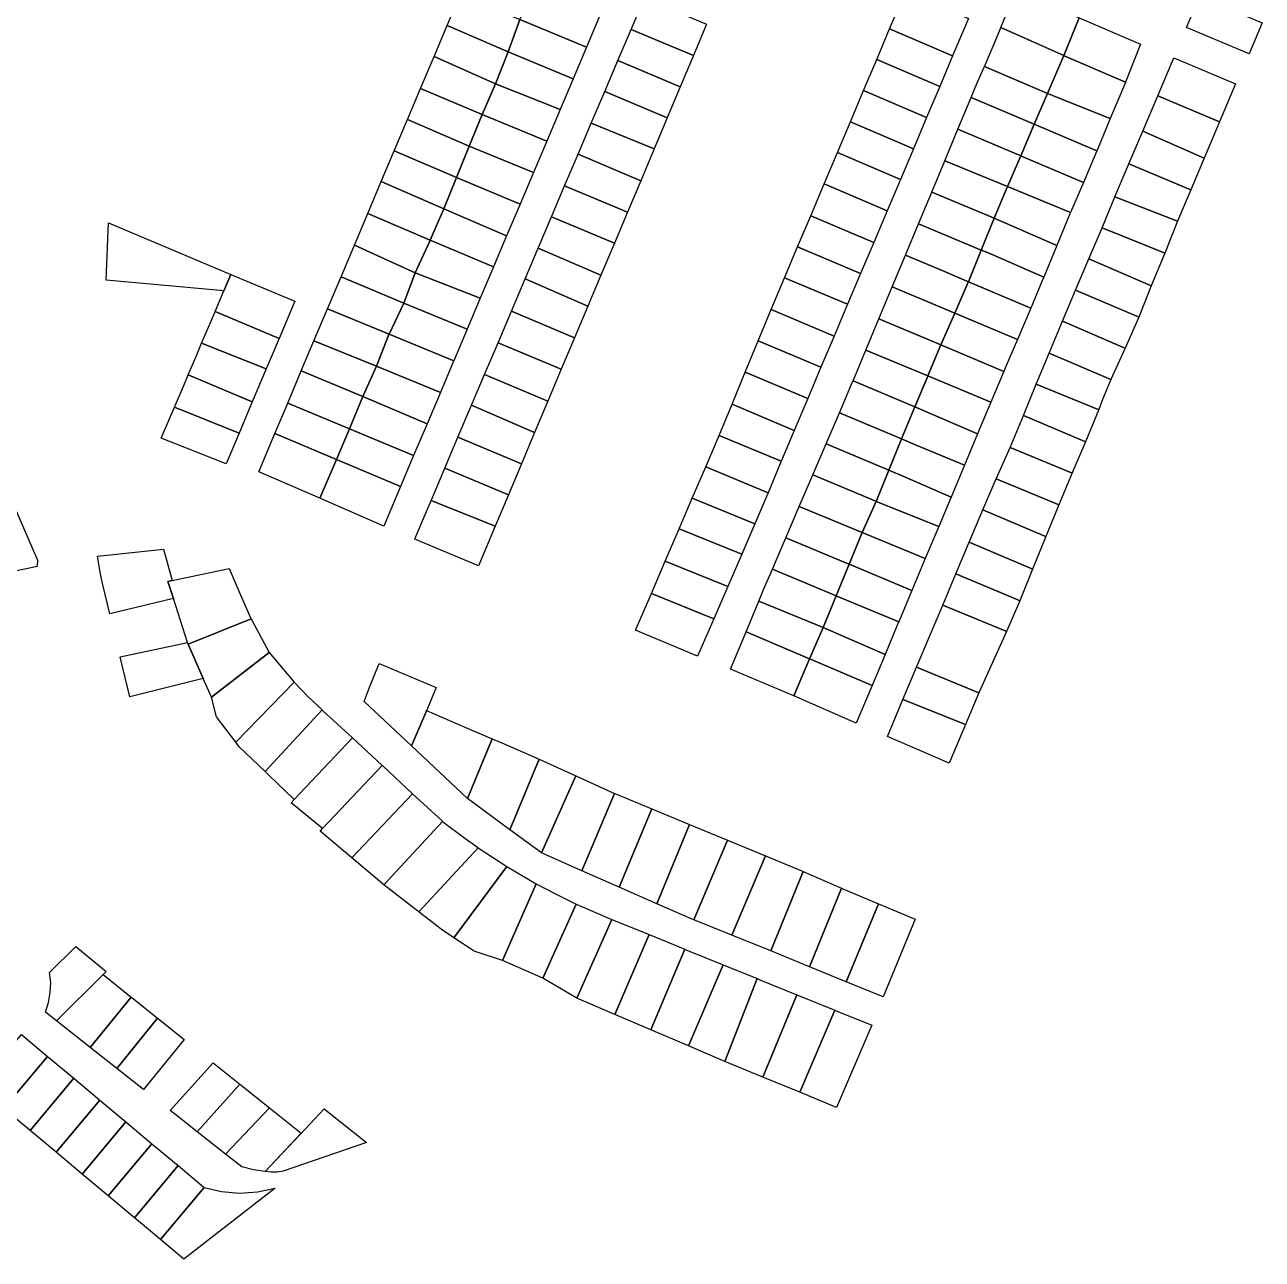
# Model space of a CAD drawing. Header units: millimetres. Extents: x 522658 to 553925, y 7796479 to 7820139.
# Drawn here: x 541634.4 to 541998.3, y 7806837.2 to 7807200.2 of the extents above; entities that cross this region are included whole.
import ezdxf

# ---------------------------------------------------------------- set-up
doc = ezdxf.new("R2010")
doc.units = ezdxf.units.MM
doc.layers.add('ZONA RESIDENCIAL 2 (ZR_2)', color=2, linetype='Continuous')

msp = doc.modelspace()

# ---------------------------------------------------------------- linework, layer by layer
at = {"layer": 'ZONA RESIDENCIAL 2 (ZR_2)'}
for points in [[(541799.62, 7807193.61), (541780.03, 7807201.78), (541784.51, 7807210.98), (541803.57, 7807202.93), (541799.62, 7807193.61)], [(541780.03, 7807201.78), (541776.61, 7807192.21), (541758.66, 7807200.04), (541762.48, 7807209.1), (541780.03, 7807201.78)], [(541834.95, 7807200.4), (541831.07, 7807191.2), (541812.73, 7807198.83), (541816.68, 7807208.13), (541834.95, 7807200.4)], [(541888.76, 7807198.99), (541893.42, 7807210.02), (541911.96, 7807202.09), (541907.3, 7807191.06), (541888.76, 7807198.99)], [(541940.01, 7807191.15), (541921.46, 7807199.43), (541925.9, 7807210.26), (541926.16, 7807210.15), (541944.53, 7807202.27), (541940.01, 7807191.15)], [(541998.35, 7807200.78), (541994.53, 7807191.71), (541976.08, 7807199.37), (541979.98, 7807208.66), (541998.35, 7807200.78)], [(541776.61, 7807192.21), (541772.88, 7807182.88), (541754.79, 7807190.87), (541758.66, 7807200.04), (541776.61, 7807192.21)], [(541795.68, 7807184.29), (541776.61, 7807192.21), (541780.03, 7807201.78), (541799.62, 7807193.61), (541795.68, 7807184.29)], [(541962.54, 7807194.54), (541958.15, 7807183.37), (541940.14, 7807191.09), (541940.01, 7807191.15), (541944.53, 7807202.27), (541962.54, 7807194.54)], [(541831.07, 7807191.2), (541827.18, 7807181.95), (541808.86, 7807189.71), (541812.73, 7807198.83), (541831.07, 7807191.2)], [(541884.97, 7807190.03), (541888.76, 7807198.99), (541907.3, 7807191.06), (541903.51, 7807182.1), (541884.97, 7807190.03)], [(541940.01, 7807191.15), (541935.18, 7807180.03), (541935.05, 7807180.08), (541916.64, 7807187.98), (541919.5, 7807194.63), (541921.35, 7807199.15), (541921.46, 7807199.43), (541940.01, 7807191.15)], [(541772.88, 7807182.88), (541768.99, 7807173.8), (541750.84, 7807181.5), (541754.79, 7807190.87), (541772.88, 7807182.88)], [(541791.89, 7807175.33), (541772.88, 7807182.88), (541776.61, 7807192.21), (541795.68, 7807184.29), (541791.89, 7807175.33)], [(541827.18, 7807181.95), (541823.34, 7807172.82), (541804.99, 7807180.59), (541808.86, 7807189.71), (541827.18, 7807181.95)], [(541881.1, 7807180.86), (541884.97, 7807190.03), (541903.51, 7807182.1), (541899.63, 7807172.93), (541881.1, 7807180.86)], [(541935.18, 7807180.03), (541940.01, 7807191.15), (541940.14, 7807191.09), (541958.15, 7807183.37), (541958.11, 7807183.26), (541953.67, 7807172.62), (541935.18, 7807180.03)], [(541985.78, 7807171.7), (541967.61, 7807179.35), (541972.31, 7807190.49), (541990.49, 7807182.88), (541985.78, 7807171.7)], [(541935.18, 7807180.03), (541931.25, 7807170.97), (541912.73, 7807178.78), (541913.96, 7807181.74), (541916.45, 7807187.53), (541916.64, 7807187.98), (541935.05, 7807180.08), (541935.18, 7807180.03)], [(541768.99, 7807173.8), (541765.12, 7807164.54), (541746.97, 7807172.34), (541750.84, 7807181.5), (541768.99, 7807173.8)], [(541787.92, 7807165.96), (541768.99, 7807173.8), (541772.88, 7807182.88), (541791.89, 7807175.33), (541787.92, 7807165.96)], [(541819.5, 7807163.69), (541801.02, 7807171.24), (541804.99, 7807180.59), (541823.34, 7807172.82), (541819.5, 7807163.69)], [(541877.23, 7807171.7), (541881.1, 7807180.86), (541899.63, 7807172.93), (541895.76, 7807163.77), (541877.23, 7807171.7)], [(541931.25, 7807170.97), (541927.94, 7807163.02), (541927.37, 7807161.69), (541908.87, 7807169.52), (541912.73, 7807178.78), (541931.25, 7807170.97)], [(541931.25, 7807170.97), (541935.18, 7807180.03), (541953.67, 7807172.62), (541949.91, 7807163.58), (541949.74, 7807163.18), (541931.25, 7807170.97)], [(541981.28, 7807161.02), (541963.23, 7807168.96), (541967.61, 7807179.35), (541985.78, 7807171.7), (541981.28, 7807161.02)], [(541765.12, 7807164.54), (541761.39, 7807155.32), (541743.07, 7807163.1), (541746.97, 7807172.34), (541765.12, 7807164.54)], [(541784.02, 7807156.74), (541765.12, 7807164.54), (541768.99, 7807173.8), (541787.92, 7807165.96), (541784.02, 7807156.74)], [(541815.56, 7807154.34), (541797.15, 7807162.13), (541801.02, 7807171.24), (541819.5, 7807163.69), (541815.56, 7807154.34)], [(541873.41, 7807162.64), (541877.23, 7807171.7), (541895.76, 7807163.77), (541891.93, 7807154.72), (541873.41, 7807162.64)], [(541949.74, 7807163.18), (541945.76, 7807153.87), (541927.79, 7807161.52), (541927.37, 7807161.69), (541927.94, 7807163.02), (541931.25, 7807170.97), (541949.74, 7807163.18)], [(541927.37, 7807161.69), (541923.47, 7807152.61), (541905, 7807160.24), (541908.87, 7807169.52), (541927.37, 7807161.69)], [(541977.33, 7807151.64), (541959.16, 7807159.32), (541963.23, 7807168.96), (541981.28, 7807161.02), (541977.33, 7807151.64)], [(541780.11, 7807147.5), (541761.39, 7807155.32), (541765.12, 7807164.54), (541784.02, 7807156.74), (541780.11, 7807147.5)], [(541761.39, 7807155.32), (541757.65, 7807146.09), (541739.27, 7807154.11), (541743.07, 7807163.1), (541761.39, 7807155.32)], [(541815.56, 7807154.34), (541811.68, 7807145.13), (541793.19, 7807152.81), (541797.15, 7807162.13), (541815.56, 7807154.34)], [(541869.5, 7807153.39), (541873.41, 7807162.64), (541891.93, 7807154.72), (541888.02, 7807145.47), (541869.5, 7807153.39)], [(541923.47, 7807152.61), (541919.49, 7807143.35), (541918.83, 7807143.66), (541901.14, 7807150.98), (541905, 7807160.24), (541923.47, 7807152.61)], [(541945.76, 7807153.87), (541941.96, 7807144.96), (541923.47, 7807152.61), (541927.37, 7807161.69), (541927.79, 7807161.52), (541945.76, 7807153.87)], [(541973.47, 7807142.47), (541955.04, 7807149.57), (541959.16, 7807159.32), (541977.33, 7807151.64), (541973.47, 7807142.47)], [(541753.69, 7807136.88), (541735.28, 7807144.68), (541739.27, 7807154.11), (541757.65, 7807146.09), (541753.69, 7807136.88)], [(541780.11, 7807147.5), (541776.14, 7807138.13), (541757.65, 7807146.09), (541761.39, 7807155.32), (541780.11, 7807147.5)], [(541811.68, 7807145.13), (541807.82, 7807135.96), (541789.36, 7807143.78), (541793.19, 7807152.81), (541811.68, 7807145.13)], [(541865.56, 7807144.06), (541869.5, 7807153.39), (541888.02, 7807145.47), (541884.08, 7807136.14), (541865.56, 7807144.06)], [(541941.96, 7807144.96), (541941.81, 7807144.6), (541937.97, 7807135.33), (541919.49, 7807143.35), (541923.47, 7807152.61), (541941.96, 7807144.96)], [(541919.49, 7807143.35), (541915.7, 7807133.97), (541897.26, 7807141.67), (541901.14, 7807150.98), (541918.83, 7807143.66), (541919.49, 7807143.35)], [(541973.47, 7807142.47), (541969.71, 7807133.03), (541969.53, 7807133.11), (541951.23, 7807140.53), (541955.04, 7807149.57), (541973.47, 7807142.47)], [(541772.28, 7807129.01), (541753.68, 7807136.89), (541757.65, 7807146.09), (541776.14, 7807138.13), (541772.28, 7807129.01)], [(541693.02, 7807121.98), (541658.37, 7807125.15), (541659.1, 7807141.97), (541695.08, 7807126.82), (541693.02, 7807121.98)], [(541753.45, 7807136.35), (541749.28, 7807127.29), (541731.36, 7807135.37), (541735.02, 7807144.05), (541735.28, 7807144.68), (541753.69, 7807136.88), (541753.66, 7807136.81), (541753.45, 7807136.35)], [(541807.82, 7807135.96), (541803.88, 7807126.6), (541785.41, 7807134.48), (541789.36, 7807143.78), (541807.82, 7807135.96)], [(541861.69, 7807134.89), (541865.56, 7807144.06), (541884.08, 7807136.14), (541880.24, 7807127.05), (541861.69, 7807134.89)], [(541915.7, 7807133.97), (541911.93, 7807124.65), (541904.24, 7807127.92), (541893.44, 7807132.5), (541897.26, 7807141.67), (541915.7, 7807133.97)], [(541937.97, 7807135.33), (541934.09, 7807125.95), (541917.54, 7807133.21), (541915.7, 7807133.97), (541919.49, 7807143.35), (541937.97, 7807135.33)], [(541969.71, 7807133.03), (541965.68, 7807123.46), (541965.5, 7807123.54), (541947.37, 7807131.39), (541951.23, 7807140.53), (541969.53, 7807133.11), (541969.71, 7807133.03)], [(541749.28, 7807127.29), (541745.9, 7807118.35), (541727.46, 7807126.12), (541731.36, 7807135.37), (541749.28, 7807127.29)], [(541772.09, 7807128.56), (541768.37, 7807119.77), (541749.28, 7807127.29), (541753.45, 7807136.35), (541753.68, 7807136.89), (541772.28, 7807129.01), (541772.09, 7807128.56)], [(541803.88, 7807126.6), (541800.05, 7807117.51), (541781.6, 7807125.5), (541785.41, 7807134.48), (541803.88, 7807126.6)], [(541857.84, 7807125.79), (541861.69, 7807134.89), (541880.24, 7807127.05), (541876.43, 7807118.05), (541857.84, 7807125.79)], [(541911.93, 7807124.65), (541911.86, 7807124.48), (541907.9, 7807115.41), (541889.54, 7807123.14), (541893.44, 7807132.5), (541904.24, 7807127.92), (541911.93, 7807124.65)], [(541934.09, 7807125.95), (541933.57, 7807124.69), (541930.25, 7807116.86), (541911.93, 7807124.65), (541915.7, 7807133.97), (541917.54, 7807133.21), (541934.09, 7807125.95)], [(541965.68, 7807123.46), (541962.1, 7807114.2), (541961.64, 7807114.39), (541943.47, 7807122.14), (541947.37, 7807131.39), (541965.5, 7807123.54), (541965.68, 7807123.46)], [(541709.21, 7807107.95), (541690.42, 7807115.87), (541693.02, 7807121.98), (541695.08, 7807126.82), (541713.84, 7807118.92), (541709.21, 7807107.95)], [(541764.53, 7807110.7), (541745.9, 7807118.35), (541749.28, 7807127.29), (541768.37, 7807119.77), (541764.53, 7807110.7)], [(541741.56, 7807109.23), (541723.49, 7807116.71), (541727.46, 7807126.12), (541745.9, 7807118.35), (541741.56, 7807109.23)], [(541800.05, 7807117.51), (541796.12, 7807108.17), (541777.56, 7807115.98), (541781.6, 7807125.5), (541800.05, 7807117.51)], [(541853.9, 7807116.46), (541857.84, 7807125.79), (541876.43, 7807118.05), (541872.45, 7807108.65), (541853.9, 7807116.46)], [(541907.9, 7807115.41), (541906.07, 7807111.22), (541903.87, 7807106.06), (541885.62, 7807113.74), (541889.54, 7807123.14), (541907.9, 7807115.41)], [(541930.25, 7807116.86), (541926.34, 7807107.66), (541907.9, 7807115.41), (541911.86, 7807124.48), (541911.93, 7807124.65), (541930.25, 7807116.86)], [(541962.1, 7807114.2), (541958.01, 7807105.1), (541957.77, 7807105.2), (541939.63, 7807113.05), (541943.47, 7807122.14), (541961.64, 7807114.39), (541962.1, 7807114.2)], [(541705.46, 7807099.07), (541686.46, 7807106.57), (541689.14, 7807112.87), (541690.42, 7807115.87), (541709.21, 7807107.95), (541705.46, 7807099.07)], [(541741.56, 7807109.23), (541741.5, 7807109.09), (541737.85, 7807099.77), (541719.49, 7807107.23), (541723.49, 7807116.71), (541741.56, 7807109.23)], [(541760.58, 7807101.36), (541741.56, 7807109.23), (541745.9, 7807118.35), (541764.53, 7807110.7), (541760.58, 7807101.36)], [(541796.12, 7807108.17), (541792.22, 7807098.92), (541773.63, 7807106.72), (541777.56, 7807115.98), (541796.12, 7807108.17)], [(541850.12, 7807107.27), (541853.9, 7807116.46), (541872.45, 7807108.65), (541868.58, 7807099.5), (541850.12, 7807107.27)], [(541903.87, 7807106.06), (541900, 7807096.96), (541881.79, 7807104.56), (541885.62, 7807113.74), (541903.87, 7807106.06)], [(541926.34, 7807107.66), (541922.89, 7807099.55), (541922.35, 7807098.28), (541903.87, 7807106.06), (541906.07, 7807111.22), (541907.9, 7807115.41), (541926.34, 7807107.66)], [(541957.93, 7807104.92), (541953.83, 7807095.86), (541935.67, 7807103.66), (541939.63, 7807113.05), (541957.77, 7807105.2), (541958.01, 7807105.1), (541957.93, 7807104.92)], [(541760.53, 7807101.24), (541756.67, 7807092.12), (541737.85, 7807099.77), (541741.5, 7807109.09), (541741.56, 7807109.23), (541760.58, 7807101.36), (541760.53, 7807101.24)], [(541701.34, 7807089.32), (541682.5, 7807097.27), (541685, 7807103.15), (541686.46, 7807106.57), (541705.46, 7807099.07), (541701.34, 7807089.32)], [(541737.85, 7807099.77), (541733.83, 7807090.88), (541715.76, 7807098.4), (541719.49, 7807107.23), (541737.85, 7807099.77)], [(541792.22, 7807098.92), (541788.29, 7807089.57), (541769.68, 7807097.41), (541773.63, 7807106.72), (541792.22, 7807098.92)], [(541846.31, 7807098.03), (541850.12, 7807107.27), (541868.58, 7807099.5), (541864.71, 7807090.35), (541846.31, 7807098.03)], [(541922.35, 7807098.28), (541918.54, 7807089.23), (541900, 7807096.96), (541903.87, 7807106.06), (541922.35, 7807098.28)], [(541900, 7807096.96), (541899.96, 7807096.86), (541896.21, 7807087.88), (541878.01, 7807095.5), (541881.79, 7807104.56), (541900, 7807096.96)], [(541951.35, 7807089.98), (541950.27, 7807087.03), (541950.13, 7807087.09), (541931.82, 7807094.53), (541935.67, 7807103.66), (541953.83, 7807095.86), (541951.35, 7807089.98)], [(541733.83, 7807090.88), (541729.92, 7807081.36), (541711.76, 7807088.92), (541715.76, 7807098.4), (541733.83, 7807090.88)], [(541752.75, 7807082.86), (541733.83, 7807090.88), (541737.85, 7807099.77), (541756.67, 7807092.12), (541752.75, 7807082.86)], [(541842.45, 7807088.68), (541846.31, 7807098.03), (541864.71, 7807090.35), (541860.73, 7807080.93), (541842.45, 7807088.68)], [(541697.47, 7807080.16), (541678.45, 7807087.74), (541681.17, 7807094.14), (541682.5, 7807097.27), (541701.34, 7807089.32), (541697.47, 7807080.16)], [(541784.38, 7807080.28), (541765.85, 7807088.39), (541769.68, 7807097.41), (541788.29, 7807089.57), (541784.38, 7807080.28)], [(541896.21, 7807087.88), (541892.25, 7807078.42), (541873.99, 7807086.1), (541877.88, 7807095.19), (541878.01, 7807095.5), (541896.21, 7807087.88)], [(541918.54, 7807089.23), (541914.59, 7807079.87), (541896.21, 7807087.88), (541899.96, 7807096.86), (541900, 7807096.96), (541918.54, 7807089.23)], [(541928.18, 7807085.32), (541931.82, 7807094.53), (541950.13, 7807087.09), (541950.27, 7807087.03), (541946.35, 7807077.6), (541946.16, 7807077.68), (541928.18, 7807085.32)], [(541748.79, 7807073.5), (541729.92, 7807081.36), (541733.83, 7807090.88), (541752.75, 7807082.86), (541748.79, 7807073.5)], [(541693.63, 7807071.05), (541674.58, 7807078.64), (541676.68, 7807083.6), (541678.45, 7807087.74), (541697.47, 7807080.16), (541693.63, 7807071.05)], [(541726.1, 7807072.38), (541708, 7807080.01), (541711.76, 7807088.92), (541729.92, 7807081.36), (541726.1, 7807072.38)], [(541784.38, 7807080.28), (541780.51, 7807071.07), (541761.84, 7807078.93), (541765.85, 7807088.39), (541784.38, 7807080.28)], [(541838.65, 7807079.45), (541842.45, 7807088.68), (541860.73, 7807080.93), (541857, 7807072.1), (541856.91, 7807071.87), (541838.65, 7807079.45)], [(541914.59, 7807079.87), (541910.78, 7807070.74), (541896.53, 7807076.62), (541892.25, 7807078.42), (541896.21, 7807087.88), (541914.59, 7807079.87)], [(541892.25, 7807078.42), (541892.14, 7807078.16), (541888.53, 7807069.21), (541870.08, 7807076.98), (541873.99, 7807086.1), (541892.25, 7807078.42)], [(541924.19, 7807075.91), (541928.18, 7807085.32), (541946.16, 7807077.68), (541946.35, 7807077.6), (541942.45, 7807068.42), (541942.29, 7807068.49), (541924.19, 7807075.91)], [(541721.24, 7807061.04), (541703.23, 7807068.7), (541708, 7807080.01), (541726.1, 7807072.38), (541721.24, 7807061.04)], [(541744.95, 7807064.44), (541726.1, 7807072.38), (541729.92, 7807081.36), (541748.79, 7807073.5), (541744.95, 7807064.44)], [(541834.69, 7807070.23), (541838.65, 7807079.45), (541856.91, 7807071.87), (541853.07, 7807062.55), (541834.69, 7807070.23)], [(541780.51, 7807071.07), (541776.68, 7807061.98), (541757.99, 7807069.85), (541761.84, 7807078.93), (541780.51, 7807071.07)], [(541888.53, 7807069.21), (541884.84, 7807060.06), (541883.54, 7807060.58), (541866.19, 7807067.88), (541870.08, 7807076.98), (541888.53, 7807069.21)], [(541910.78, 7807070.74), (541907.35, 7807062.51), (541906.85, 7807061.31), (541893.16, 7807067.26), (541888.53, 7807069.21), (541892.14, 7807078.16), (541892.25, 7807078.42), (541896.53, 7807076.62), (541910.78, 7807070.74)], [(541920.06, 7807066.65), (541924.19, 7807075.91), (541942.29, 7807068.49), (541942.45, 7807068.42), (541938.5, 7807059.05), (541938.34, 7807059.12), (541920.06, 7807066.65)], [(541740.01, 7807052.77), (541721.24, 7807061.04), (541726.1, 7807072.38), (541744.95, 7807064.44), (541740.01, 7807052.77)], [(541776.68, 7807061.98), (541772.82, 7807052.81), (541753.92, 7807060.28), (541754.1, 7807060.69), (541757.99, 7807069.85), (541776.68, 7807061.98)], [(541830.75, 7807061.03), (541834.69, 7807070.23), (541853.07, 7807062.55), (541852.99, 7807062.35), (541849.16, 7807053.49), (541830.75, 7807061.03)], [(541906.85, 7807061.31), (541903.23, 7807052.7), (541884.84, 7807060.06), (541888.53, 7807069.21), (541893.16, 7807067.26), (541906.85, 7807061.31)], [(541884.84, 7807060.06), (541884.76, 7807059.87), (541880.7, 7807050.87), (541862.17, 7807058.5), (541866.19, 7807067.88), (541883.54, 7807060.58), (541884.84, 7807060.06)], [(541938.5, 7807059.05), (541934.68, 7807049.77), (541934.44, 7807049.87), (541916.23, 7807057.59), (541920.06, 7807066.65), (541938.34, 7807059.12), (541938.5, 7807059.05)], [(541629.32, 7807039.02), (541618.19, 7807036.65), (541613.89, 7807055.11), (541625.52, 7807057.59), (541631.25, 7807058.81), (541638.22, 7807042.75), (541638.11, 7807040.89), (541629.32, 7807039.02)], [(541768.18, 7807041.79), (541767.88, 7807041.07), (541749.12, 7807048.95), (541749.43, 7807049.68), (541753.92, 7807060.28), (541772.82, 7807052.81), (541768.18, 7807041.79)], [(541826.88, 7807052.01), (541830.75, 7807061.03), (541849.16, 7807053.49), (541845.28, 7807044.52), (541826.88, 7807052.01)], [(541880.7, 7807050.87), (541876.87, 7807041.56), (541876.58, 7807041.68), (541858.23, 7807049.31), (541862.17, 7807058.5), (541880.7, 7807050.87)], [(541903.23, 7807052.7), (541899.25, 7807043.24), (541880.7, 7807050.87), (541884.76, 7807059.87), (541884.84, 7807060.06), (541903.23, 7807052.7)], [(541934.68, 7807049.77), (541930.83, 7807040.13), (541930.41, 7807040.3), (541912.2, 7807048.04), (541916.23, 7807057.59), (541934.44, 7807049.87), (541934.68, 7807049.77)], [(541822.8, 7807042.52), (541826.88, 7807052.01), (541845.28, 7807044.52), (541841.18, 7807035.04), (541822.8, 7807042.52)], [(541876.87, 7807041.56), (541880.7, 7807050.87), (541899.25, 7807043.24), (541895.32, 7807033.89), (541876.87, 7807041.56)], [(541876.87, 7807041.56), (541873.07, 7807032.31), (541854.29, 7807040.12), (541858.23, 7807049.31), (541876.58, 7807041.68), (541876.87, 7807041.56)], [(541930.83, 7807040.13), (541927.08, 7807030.82), (541926.52, 7807031.06), (541908.28, 7807038.76), (541912.2, 7807048.04), (541930.41, 7807040.3), (541930.83, 7807040.13)], [(541677.83, 7807036.79), (541676.53, 7807036.51), (541678.2, 7807031.46), (541659.48, 7807026.98), (541657.44, 7807035.53), (541656.69, 7807038.65), (541655.85, 7807043.9), (541675.26, 7807046), (541677.83, 7807036.79)], [(541700.97, 7807025.49), (541682.52, 7807018.05), (541682.27, 7807018.59), (541678.2, 7807031.46), (541676.53, 7807036.51), (541677.83, 7807036.79), (541694.55, 7807040.31), (541697.81, 7807032.78), (541700.92, 7807025.59), (541700.97, 7807025.49)], [(541818.71, 7807032.99), (541822.8, 7807042.52), (541841.18, 7807035.04), (541837.05, 7807025.49), (541818.71, 7807032.99)], [(541873.07, 7807032.31), (541869.22, 7807022.96), (541850.31, 7807030.7), (541851.82, 7807034.34), (541854.29, 7807040.12), (541873.07, 7807032.31)], [(541873.07, 7807032.31), (541876.87, 7807041.56), (541895.32, 7807033.89), (541891.45, 7807024.67), (541873.29, 7807032.22), (541873.07, 7807032.31)], [(541927.08, 7807030.82), (541923.16, 7807021.82), (541922.71, 7807022.01), (541904.4, 7807029.57), (541908.28, 7807038.76), (541926.52, 7807031.06), (541927.08, 7807030.82)], [(541814.06, 7807022.14), (541818.71, 7807032.99), (541837.05, 7807025.49), (541832.29, 7807014.5), (541814.06, 7807022.14)], [(541869.22, 7807022.96), (541873.07, 7807032.31), (541873.29, 7807032.22), (541891.45, 7807024.67), (541891.31, 7807024.34), (541887.44, 7807015.06), (541869.22, 7807022.96)], [(541869.22, 7807022.96), (541865.27, 7807013.95), (541865.19, 7807013.75), (541846.55, 7807021.67), (541850.31, 7807030.7), (541869.22, 7807022.96)], [(541919.04, 7807012.69), (541915, 7807003.71), (541896.69, 7807011.28), (541900.51, 7807020.34), (541904.4, 7807029.57), (541922.71, 7807022.01), (541923.16, 7807021.82), (541919.04, 7807012.69)], [(541706.34, 7807015.6), (541689.34, 7807002.49), (541686.94, 7807007.96), (541682.52, 7807018.05), (541700.97, 7807025.49), (541706.34, 7807015.6)], [(541865.19, 7807013.75), (541860.63, 7807002.88), (541841.98, 7807010.68), (541846.55, 7807021.67), (541865.19, 7807013.75)], [(541887.44, 7807015.06), (541883.61, 7807005.87), (541865.51, 7807013.61), (541865.19, 7807013.75), (541865.27, 7807013.95), (541869.22, 7807022.96), (541887.44, 7807015.06)], [(541682.52, 7807018.05), (541686.94, 7807007.96), (541665.3, 7807002.6), (541662.5, 7807014.33), (541682.27, 7807018.59), (541682.52, 7807018.05)], [(541713.69, 7807006.92), (541696.53, 7806989.25), (541690.78, 7806996.69), (541689.34, 7807002.49), (541706.34, 7807015.6), (541713.69, 7807006.92)], [(541755.43, 7807005.3), (541752.34, 7806997.99), (541748.17, 7806988.13), (541734.23, 7807001.22), (541735.75, 7807005.1), (541738.62, 7807012.39), (541755.43, 7807005.3)], [(541883.61, 7807005.87), (541881.72, 7807001.32), (541878.93, 7806994.79), (541860.63, 7807002.88), (541865.19, 7807013.75), (541865.51, 7807013.61), (541883.61, 7807005.87)], [(541911.08, 7806994.42), (541892.67, 7807001.77), (541896.69, 7807011.28), (541915, 7807003.71), (541911.08, 7806994.42)], [(541696.53, 7806989.25), (541713.69, 7807006.92), (541717.67, 7807002.69), (541721.91, 7806998.71), (541705.13, 7806980.6), (541697.63, 7806987.82), (541696.53, 7806989.25)], [(541906.25, 7806983.02), (541888.11, 7806990.95), (541892.67, 7807001.77), (541911.08, 7806994.42), (541906.25, 7806983.02)], [(541713.7, 7806972.36), (541706.25, 7806979.52), (541705.13, 7806980.6), (541721.91, 7806998.71), (541722.03, 7806998.6), (541730.8, 7806990.48), (541713.7, 7806972.36)], [(541771.7, 7806989.69), (541764.65, 7806972.69), (541748.17, 7806988.13), (541752.34, 7806997.99), (541752.57, 7806998.54), (541763.83, 7806993.69), (541771.91, 7806990.21), (541771.7, 7806989.69)], [(541722.02, 7806963.83), (541712.8, 7806971.39), (541713.7, 7806972.36), (541730.8, 7806990.48), (541739.54, 7806982.39), (541739.59, 7806982.34), (541722.02, 7806963.83)], [(541777.12, 7806963.51), (541764.65, 7806972.69), (541771.91, 7806990.21), (541774.71, 7806989), (541785.71, 7806984.25), (541777.12, 7806963.51)], [(541730.64, 7806955.21), (541721.35, 7806963.09), (541722.02, 7806963.83), (541739.59, 7806982.34), (541739.7, 7806982.24), (541748.51, 7806974.09), (541730.64, 7806955.21)], [(541786.4, 7806956.68), (541777.12, 7806963.51), (541785.71, 7806984.25), (541796.53, 7806979.33), (541786.4, 7806956.68)], [(541807.86, 7806974.18), (541798.29, 7806951.44), (541786.4, 7806956.68), (541796.53, 7806979.33), (541807.86, 7806974.18)], [(541757.33, 7806965.95), (541740, 7806947.27), (541730.64, 7806955.21), (541748.51, 7806974.09), (541757.2, 7806966.07), (541757.33, 7806965.95)], [(541798.29, 7806951.44), (541807.86, 7806974.18), (541807.95, 7806974.14), (541818.89, 7806969.61), (541809.27, 7806946.59), (541798.29, 7806951.44)], [(541809.27, 7806946.59), (541818.89, 7806969.61), (541829.95, 7806965.04), (541820.35, 7806941.7), (541809.27, 7806946.59)], [(541767.77, 7806958.2), (541750.28, 7806939.35), (541748.72, 7806940.57), (541740, 7806947.27), (541757.33, 7806965.95), (541763.85, 7806960.99), (541765.57, 7806959.75), (541765.71, 7806959.65), (541766.06, 7806959.4), (541767.63, 7806958.3), (541767.77, 7806958.2)], [(541820.35, 7806941.7), (541829.95, 7806965.04), (541841.11, 7806960.43), (541831.16, 7806936.95), (541830.66, 7806937.15), (541820.35, 7806941.7)], [(541831.16, 7806936.95), (541841.11, 7806960.43), (541852.25, 7806955.83), (541842.35, 7806932.46), (541831.16, 7806936.95)], [(541750.28, 7806939.35), (541767.77, 7806958.2), (541776.23, 7806952.66), (541760.66, 7806931.66), (541757.24, 7806933.92), (541750.52, 7806939.16), (541750.28, 7806939.35)], [(541842.35, 7806932.46), (541852.25, 7806955.83), (541863.15, 7806951.32), (541863.35, 7806951.23), (541853.84, 7806927.86), (541842.35, 7806932.46)], [(541774.93, 7806925), (541766.57, 7806927.75), (541760.66, 7806931.66), (541776.23, 7806952.66), (541784.85, 7806947.62), (541774.93, 7806925)], [(541853.84, 7806927.86), (541863.35, 7806951.23), (541874.63, 7806946.3), (541865.23, 7806923.19), (541853.84, 7806927.86)], [(541796.6, 7806941.64), (541786.83, 7806919.81), (541774.93, 7806925), (541784.85, 7806947.62), (541790.68, 7806944.53), (541796.6, 7806941.64)], [(541865.23, 7806923.19), (541874.63, 7806946.3), (541874.98, 7806946.15), (541885.5, 7806941.71), (541876.01, 7806918.78), (541865.23, 7806923.19)], [(541796.77, 7806913.96), (541786.83, 7806919.81), (541796.6, 7806941.64), (541807.12, 7806937.09), (541796.77, 7806913.96)], [(541876.01, 7806918.78), (541885.5, 7806941.71), (541896.27, 7806937.17), (541886.9, 7806914.32), (541876.01, 7806918.78)], [(541818.01, 7806932.65), (541807.97, 7806909.18), (541796.77, 7806913.96), (541807.12, 7806937.09), (541818.01, 7806932.65)], [(541828.59, 7806928.35), (541818.58, 7806904.65), (541807.97, 7806909.18), (541818.01, 7806932.65), (541828.59, 7806928.35)], [(541657.49, 7806920.89), (541643.73, 7806907.31), (541640.5, 7806909.86), (541641.42, 7806912.68), (541641.94, 7806915.6), (541642.06, 7806918.56), (541641.76, 7806921.51), (541649.48, 7806929.16), (541658.37, 7806921.79), (541657.49, 7806920.89)], [(541818.58, 7806904.65), (541828.59, 7806928.35), (541828.68, 7806928.31), (541839.79, 7806923.79), (541829.59, 7806899.95), (541818.58, 7806904.65)], [(541849.82, 7806919.7), (541840.33, 7806895.37), (541829.59, 7806899.95), (541839.79, 7806923.79), (541849.82, 7806919.7)], [(541665.71, 7806914.3), (541653.67, 7806899.47), (541643.73, 7806907.31), (541657.49, 7806920.89), (541665.71, 7806914.3)], [(541840.33, 7806895.37), (541849.82, 7806919.7), (541850.64, 7806919.37), (541861.52, 7806914.95), (541851.53, 7806890.74), (541840.33, 7806895.37)], [(541673.5, 7806908.07), (541661.55, 7806893.26), (541653.67, 7806899.47), (541665.71, 7806914.3), (541666.41, 7806913.74), (541673.5, 7806908.07)], [(541851.53, 7806890.74), (541861.52, 7806914.95), (541872.63, 7806910.43), (541862.35, 7806886.27), (541851.53, 7806890.74)], [(541873.12, 7806881.82), (541862.35, 7806886.27), (541872.63, 7806910.43), (541873.06, 7806910.25), (541883.5, 7806906.01), (541873.12, 7806881.82)], [(541681.31, 7806901.82), (541669.4, 7806887.07), (541661.55, 7806893.26), (541673.5, 7806908.07), (541674.23, 7806907.48), (541681.31, 7806901.82)], [(541633.5, 7806903.23), (541641.17, 7806896.82), (541628.32, 7806881.48), (541620.65, 7806887.9), (541633.5, 7806903.23)], [(541628.32, 7806881.48), (541641.17, 7806896.82), (541648.83, 7806890.39), (541635.99, 7806875.06), (541628.32, 7806881.48)], [(541697.68, 7806888.71), (541685.12, 7806874.67), (541679.8, 7806878.86), (541677.24, 7806880.88), (541689.86, 7806894.97), (541697.68, 7806888.71)], [(541635.99, 7806875.06), (541648.83, 7806890.39), (541656.5, 7806883.97), (541643.66, 7806868.64), (541635.99, 7806875.06)], [(541706.37, 7806881.75), (541693.46, 7806868.09), (541685.12, 7806874.67), (541697.68, 7806888.71), (541706.37, 7806881.75)], [(541643.66, 7806868.64), (541656.5, 7806883.97), (541664.17, 7806877.55), (541651.33, 7806862.22), (541643.66, 7806868.64)], [(541693.46, 7806868.09), (541706.37, 7806881.75), (541715.76, 7806874.24), (541705.17, 7806863.03), (541701.66, 7806863.46), (541698.23, 7806864.32), (541693.46, 7806868.09)], [(541734.96, 7806871.47), (541710.44, 7806863.04), (541708.69, 7806862.78), (541706.92, 7806862.78), (541705.17, 7806863.03), (541716.99, 7806875.54), (541722.45, 7806881.38), (541734.96, 7806871.47)], [(541651.33, 7806862.22), (541664.17, 7806877.55), (541671.84, 7806871.13), (541659, 7806855.8), (541651.33, 7806862.22)], [(541659, 7806855.8), (541671.84, 7806871.13), (541679.51, 7806864.71), (541666.67, 7806849.38), (541659, 7806855.8)], [(541666.67, 7806849.38), (541679.51, 7806864.71), (541687.18, 7806858.29), (541674.34, 7806842.96), (541666.67, 7806849.38)], [(541674.34, 7806842.96), (541687.18, 7806858.29), (541692.34, 7806857.08), (541697.61, 7806856.64), (541702.9, 7806856.96), (541708.08, 7806858.05), (541681.24, 7806837.18), (541674.34, 7806842.96)]]:
    msp.add_lwpolyline(points, close=True, dxfattribs=at)

doc.saveas('drawing.dxf')
